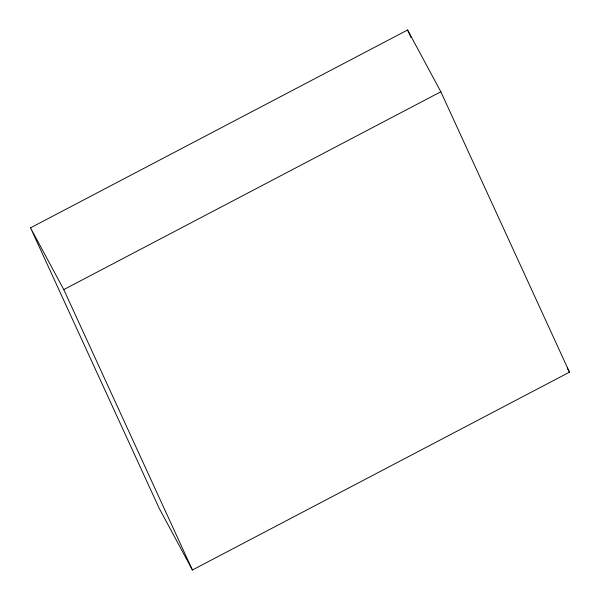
<?xml version="1.0" encoding="UTF-8"?>
<svg xmlns="http://www.w3.org/2000/svg" width="600" height="600" viewBox="0 0 600 600"><rect width="100%" height="100%" fill="white"/><g stroke="black" fill="none" stroke-linecap="round" stroke-linejoin="round"><path stroke-width="0.9" d="M30.517 227.835L407.588 30L440.842 91.762L569.482 372.165L192.413 570L159.157 508.237L30.517 227.835L63.773 289.605L192.413 570M63.773 289.605L440.842 91.762M567.263 368.048L569.482 372.165M407.588 30L411.09 37.65"/></g></svg>
